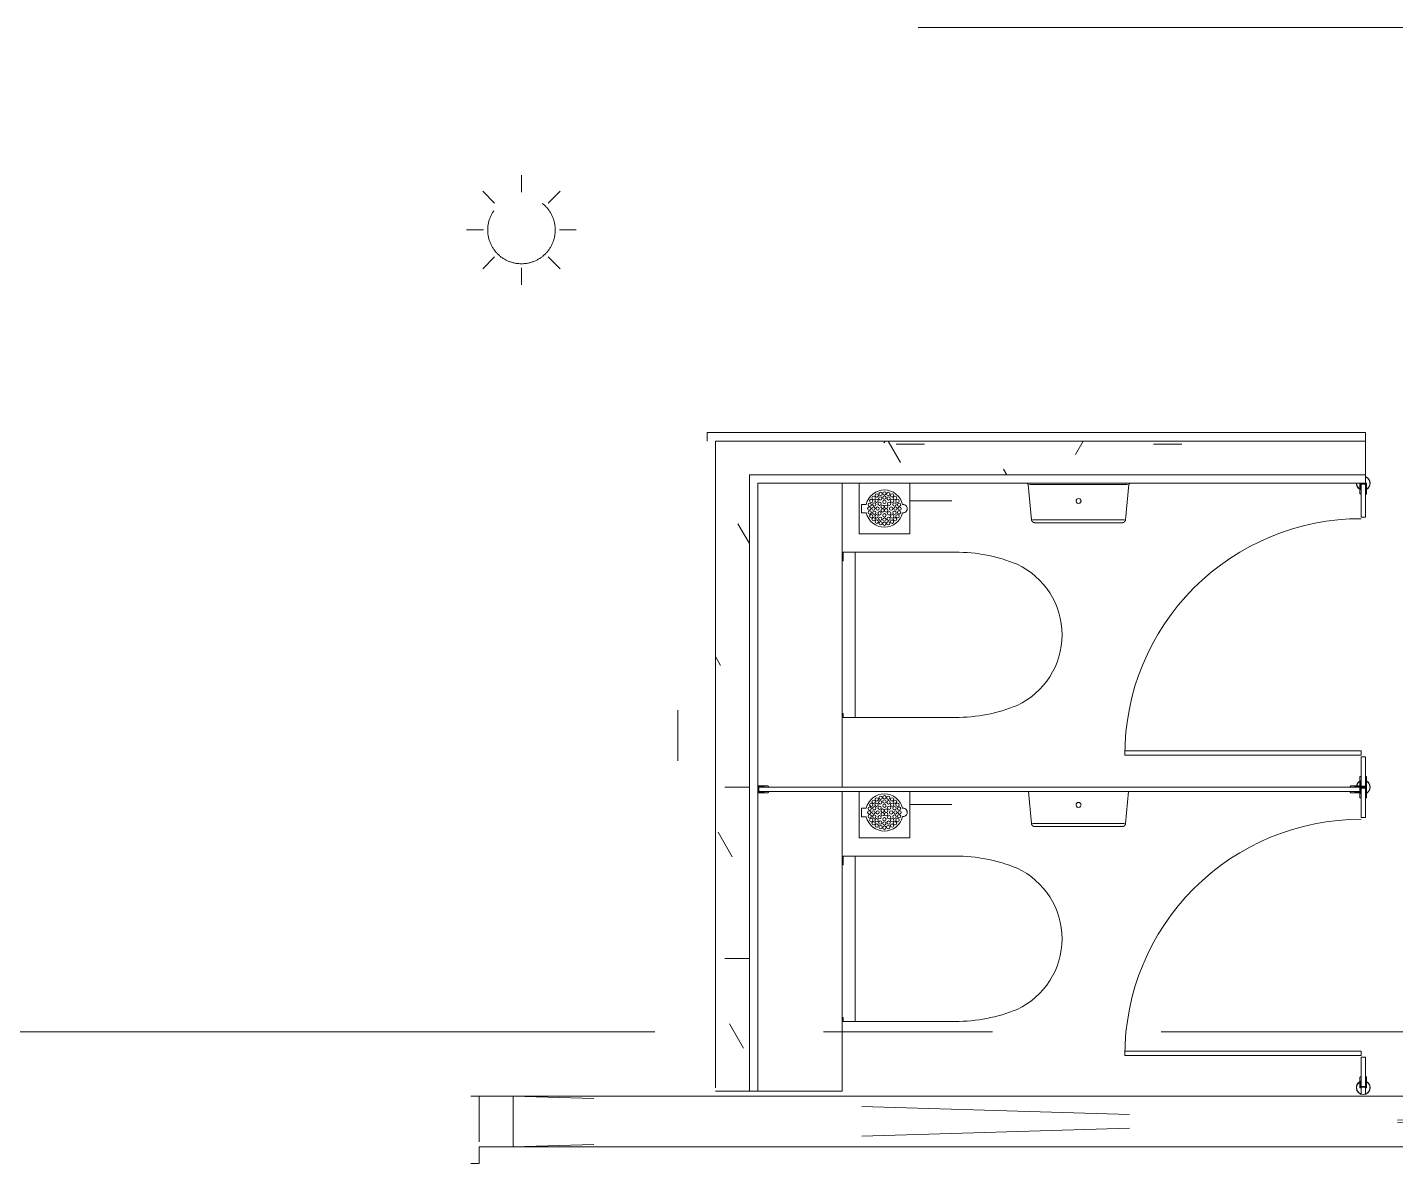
# Model space of a CAD drawing. Header units: millimetres. Extents: x 50620 to 404449, y -131543 to 97.
# Drawn here: x 320024 to 324077, y -119588 to -116223 of the extents above; entities that cross this region are included whole.
import ezdxf

# ---------------------------------------------------------------- set-up
doc = ezdxf.new("R2010")
doc.units = ezdxf.units.MM
for name, pattern in [('Dash', [1587.5, 793.75, -793.75]), ('IDA - Grid Line', [3500, 2000, -500, 500, -500]), ('IDA - Hidden 065', [537.5, 375, -162.5])]:
    doc.linetypes.add(name, pattern=pattern)
for name, color, linetype, lineweight in [('A-_DETA----_ED-2', 8, 'IDA - Hidden 065', 9), ('A-_FLOR----_E', 8, 'Continuous', 9), ('A-_FLORPATT_H-1', 8, 'Continuous', 9), ('A-_FURT----_E', 8, 'Continuous', 9), ('A-_GENM----_M', 8, 'Continuous', 9), ('A-_WALL----_E', 8, 'Continuous', 9), ('A-_WALL----_H-1', 8, 'Continuous', 9), ('A-_WALL----_H-2', 8, 'Continuous', 9), ('A-_WALLPRTN_E', 8, 'Continuous', 9), ('A-_WALLPRTN_E-1', 8, 'Continuous', 18), ('A-_WIND----_E', 8, 'Continuous', 9), ('A-_WIND----_H', 8, 'Dash', 9), ('M-_ARCHI', 8, 'Continuous', 5), ('M-_SANIFIXR_E', 8, 'Continuous', 9)]:
    doc.layers.add(name, color=color, linetype=linetype, lineweight=lineweight)
doc.layers.add('E-_FIREALAM_E', color=6, linetype='Continuous', lineweight=5, true_color=0xff00ff)
doc.layers.add('S-_ANOTGRID_E-1', color=9, linetype='IDA - Grid Line', lineweight=5, true_color=0x808080)
pattern_1 = [(6e-11, (102886.37, 38752.37), (1016, 254), [83.82, -678.18, 83.82, -678.18, -4064]), (6e-11, (102886.37, 38752.37), (1016, 254), [-1524, 83.82, -1440.18, 83.82, -678.18, -1778]), (6e-11, (102886.37, 38752.37), (1016, 254), [-3810, 83.82, -424.18, 83.82, -1186.18]), (120, (103267.37, 38879.37), (-727.97045, 752.8818), [83.82, -678.18, 83.82, -678.18, -4064]), (120, (103267.37, 38879.37), (-727.97045, 752.8818), [-1524, 83.82, -1440.18, 83.82, -678.18, -1778]), (120, (103267.37, 38879.37), (-727.97045, 752.8818), [-3810, 83.82, -424.18, 83.82, -1186.18]), (240, (103394.37, 39387.37), (-288.02955, -1006.8818), [83.82, -678.18, 83.82, -678.18, -4064]), (240, (103394.37, 39387.37), (-288.02955, -1006.8818), [-1524, 83.82, -1440.18, 83.82, -678.18, -1778]), (240, (103394.37, 39387.37), (-288.02955, -1006.8818), [-3810, 83.82, -424.18, 83.82, -1186.18])]
pattern_2 = [(270, (-240850, -254425), (300, 3e-10), []), (6e-11, (-240850, -254425), (-3e-10, 300), [])]

# ---------------------------------------------------------------- blocks, each defined once
blk = doc.blocks.new('IDA_SaniSystem_Top - 250D x 50THK_1200HT-6316382-BLK 2 2ND STOREY PLAN')
at = {"layer": 'A-_GENM----_M'}
for p, q in [((944.7, 250), (-855.3, 250)), ((-855.3, 250), (-855.3, 0)), ((944.7, 0), (944.7, 250)), ((-855.3, 0), (31.7, 0)), ((44.7, 0), (944.7, 0))]:
    blk.add_line(p, q, dxfattribs=at)
blk = doc.blocks.new('IDA - WC - Floor Mount wo Tank - MS980CMG-4429928-BLK 2 2ND STOREY PLAN')
at = {"layer": 'M-_SANIFIXR_E'}
for p, q in [((-245.6, -340.1), (-245.6, -8.1)), ((243.7, -8.1), (243.7, -340.1)), ((-244.4, -304.5), (-244.4, -305.3)), ((243.1, -304.5), (-244.4, -304.5)), ((-244.4, -305.3), (243.1, -305.3)), ((243.1, -305.3), (243.1, -304.5)), ((-220.3, -340.1), (-245.6, -340.1)), ((-220.3, -343.3), (-220.3, -340.1)), ((232.2, -340.1), (232.2, -343.3)), ((243.7, -340.1), (232.2, -340.1))]:
    blk.add_line(p, q, dxfattribs=at)
for centre, radius, start, end in [((-0.9, 77.1), 230.7, 24.9793, 155.0207), ((224.9, -4.8), 470.5, 157.5961, 180.3984), ((-226.8, -4.8), 470.5, 359.6016, 22.4039)]:
    blk.add_arc(centre, radius, start, end, dxfattribs=at)
blk = doc.blocks.new('IDA - Toilet Roll Holder - Jumbo - IDA - Toilet Roll Holder - Jumbo-V118-BLK 2 2ND STOREY PLAN')
at = {"layer": 'A-_FURT----_E'}
for p, q in [((-139.5, 107.9), (-147.8, 13)), ((0, 107.9), (-135.8, 107.9)), ((135.8, 107.9), (0, 107.9)), ((147.8, 13), (139.5, 107.9)), ((0, 0), (-150.7, 0)), ((-150.7, 0), (0, 0)), ((0, 0), (150.7, 0)), ((150.7, 0), (0, 0))]:
    blk.add_line(p, q, dxfattribs=at)
at = {"layer": 'A-_FURT----_E', "flags": 128}
for points in [[(-139.5, 107.9), (-139.5, 108.4), (-139.4, 108.8), (-139.2, 109.2), (-139.1, 109.6), (-138.9, 110.1), (-138.8, 110.5), (-138.6, 110.9), (-138.4, 111.2), (-138.2, 111.6), (-137.9, 112), (-137.7, 112.4), (-137.4, 112.7), (-137.2, 113.1), (-136.9, 113.4), (-136.6, 113.7), (-136.3, 114), (-135.9, 114.3), (-135.6, 114.6), (-135.3, 114.9), (-134.9, 115.1), (-134.5, 115.3), (-134.2, 115.6), (-133.8, 115.8), (-133.4, 116), (-133, 116.2), (-132.6, 116.3), (-132.2, 116.5), (-131.7, 116.6), (-131.3, 116.7), (-130.9, 116.8), (-130.5, 116.9), (-130, 116.9), (-129.6, 117), (-129.1, 117), (-128.8, 117)], [(0, 117), (-5.1, 117), (-10.3, 117), (-15.4, 117), (-20.5, 117), (-25.6, 117), (-30.6, 117), (-35.6, 117), (-40.5, 117), (-45.4, 117), (-50.1, 117), (-54.8, 117), (-59.5, 117), (-64, 117), (-68.4, 117), (-72.7, 117), (-76.9, 117), (-81, 117), (-84.9, 117), (-88.7, 117), (-92.4, 117), (-95.9, 117), (-99.2, 117), (-102.4, 117), (-105.5, 117), (-108.3, 117), (-111, 117), (-113.6, 117), (-115.9, 117), (-118, 117), (-120, 117), (-121.8, 117), (-123.3, 117), (-124.7, 117), (-125.9, 117), (-126.9, 117), (-127.7, 117), (-128.2, 117), (-128.6, 117), (-128.7, 117), (-128.8, 117)], [(-128.8, 117), (-128.6, 117), (-128.3, 117), (-127.8, 117), (-127.1, 117), (-126.2, 117), (-125.1, 117), (-123.7, 117), (-122.2, 117), (-120.5, 117), (-118.6, 117), (-116.5, 117), (-114.2, 117), (-111.7, 117), (-109.1, 117), (-106.3, 117), (-103.3, 117), (-100.1, 117), (-96.8, 117), (-93.3, 117), (-89.7, 117), (-85.9, 117), (-82, 117), (-78, 117), (-73.8, 117), (-69.6, 117), (-65.2, 117), (-60.7, 117), (-56.1, 117), (-51.4, 117), (-46.7, 117), (-41.8, 117), (-36.9, 117), (-32, 117), (-26.9, 117), (-21.9, 117), (-16.8, 117), (-11.7, 117), (-6.5, 117), (-1.4, 117), (0, 117)], [(0, 117), (5.1, 117), (10.3, 117), (15.4, 117), (20.5, 117), (25.6, 117), (30.6, 117), (35.6, 117), (40.5, 117), (45.4, 117), (50.1, 117), (54.8, 117), (59.5, 117), (64, 117), (68.4, 117), (72.7, 117), (76.9, 117), (81, 117), (84.9, 117), (88.7, 117), (92.4, 117), (95.9, 117), (99.2, 117), (102.4, 117), (105.5, 117), (108.3, 117), (111, 117), (113.6, 117), (115.9, 117), (118, 117), (120, 117), (121.8, 117), (123.3, 117), (124.7, 117), (125.9, 117), (126.9, 117), (127.7, 117), (128.2, 117), (128.6, 117), (128.7, 117), (128.8, 117)], [(128.8, 117), (128.6, 117), (128.3, 117), (127.8, 117), (127.1, 117), (126.2, 117), (125.1, 117), (123.7, 117), (122.2, 117), (120.5, 117), (118.6, 117), (116.5, 117), (114.2, 117), (111.7, 117), (109.1, 117), (106.3, 117), (103.3, 117), (100.1, 117), (96.8, 117), (93.3, 117), (89.7, 117), (85.9, 117), (82, 117), (78, 117), (73.8, 117), (69.6, 117), (65.2, 117), (60.7, 117), (56.1, 117), (51.4, 117), (46.7, 117), (41.8, 117), (36.9, 117), (32, 117), (26.9, 117), (21.9, 117), (16.8, 117), (11.7, 117), (6.5, 117), (1.4, 117), (0, 117)], [(128.8, 117), (129.2, 117), (129.6, 117), (130.1, 116.9), (130.5, 116.9), (130.9, 116.8), (131.4, 116.7), (131.8, 116.6), (132.2, 116.4), (132.6, 116.3), (133, 116.1), (133.4, 116), (133.8, 115.8), (134.2, 115.6), (134.6, 115.3), (134.9, 115.1), (135.3, 114.8), (135.6, 114.6), (136, 114.3), (136.3, 114), (136.6, 113.7), (136.9, 113.4), (137.2, 113), (137.5, 112.7), (137.7, 112.3), (138, 112), (138.2, 111.6), (138.4, 111.2), (138.6, 110.8), (138.8, 110.4), (139, 110), (139.1, 109.6), (139.2, 109.2), (139.4, 108.8), (139.5, 108.3), (139.5, 107.9)]]:
    blk.add_lwpolyline(points, dxfattribs=at)
at = {"layer": 'A-_FURT----_E'}
for start, end in [(360, 180), (180, 360)]:
    blk.add_arc((0, 52.6), 7.38, start, end, dxfattribs=at)
blk = doc.blocks.new('IDA - Toilet Roll Holder - Jumbo - IDA - Toilet Roll Holder - Jumbo-4429930-BLK 2 2ND STOREY PLAN')
at = {"layer": 'A-_FURT----_E'}
for p, q in [((-139.5, 107.9), (-148.7, 3.5)), ((0, 107.9), (-135.8, 107.9)), ((135.8, 107.9), (0, 107.9)), ((148.7, 3.5), (139.5, 107.9)), ((-148.7, 3.5), (-152.2, 0)), ((-145.3, 3.5), (0, 3.5)), ((-136.8, 3), (-136.8, 3)), ((0, 3.5), (-60.5, 3.5)), ((0, 3.5), (145.2, 3.5)), ((60.5, 3.5), (0, 3.5)), ((136.8, 3), (136.8, 3)), ((152.2, 0), (148.7, 3.5)), ((0, 0), (-150.7, 0)), ((-150.7, 0), (0, 0)), ((0, 0), (150.7, 0)), ((150.7, 0), (0, 0))]:
    blk.add_line(p, q, dxfattribs=at)
at = {"layer": 'A-_FURT----_E', "flags": 128}
for points in [[(-139.5, 107.9), (-139.5, 108.4), (-139.4, 108.8), (-139.2, 109.2), (-139.1, 109.6), (-138.9, 110.1), (-138.8, 110.5), (-138.6, 110.9), (-138.4, 111.2), (-138.2, 111.6), (-137.9, 112), (-137.7, 112.4), (-137.4, 112.7), (-137.2, 113.1), (-136.9, 113.4), (-136.6, 113.7), (-136.3, 114), (-135.9, 114.3), (-135.6, 114.6), (-135.3, 114.9), (-134.9, 115.1), (-134.5, 115.3), (-134.2, 115.6), (-133.8, 115.8), (-133.4, 116), (-133, 116.2), (-132.6, 116.3), (-132.2, 116.5), (-131.7, 116.6), (-131.3, 116.7), (-130.9, 116.8), (-130.5, 116.9), (-130, 116.9), (-129.6, 117), (-129.1, 117), (-128.8, 117)], [(0, 117), (-5.1, 117), (-10.3, 117), (-15.4, 117), (-20.5, 117), (-25.6, 117), (-30.6, 117), (-35.6, 117), (-40.5, 117), (-45.4, 117), (-50.1, 117), (-54.8, 117), (-59.5, 117), (-64, 117), (-68.4, 117), (-72.7, 117), (-76.9, 117), (-81, 117), (-84.9, 117), (-88.7, 117), (-92.4, 117), (-95.9, 117), (-99.2, 117), (-102.4, 117), (-105.5, 117), (-108.3, 117), (-111, 117), (-113.6, 117), (-115.9, 117), (-118, 117), (-120, 117), (-121.8, 117), (-123.3, 117), (-124.7, 117), (-125.9, 117), (-126.9, 117), (-127.7, 117), (-128.2, 117), (-128.6, 117), (-128.7, 117), (-128.8, 117)], [(-128.8, 117), (-128.6, 117), (-128.3, 117), (-127.8, 117), (-127.1, 117), (-126.2, 117), (-125.1, 117), (-123.7, 117), (-122.2, 117), (-120.5, 117), (-118.6, 117), (-116.5, 117), (-114.2, 117), (-111.7, 117), (-109.1, 117), (-106.3, 117), (-103.3, 117), (-100.1, 117), (-96.8, 117), (-93.3, 117), (-89.7, 117), (-85.9, 117), (-82, 117), (-78, 117), (-73.8, 117), (-69.6, 117), (-65.2, 117), (-60.7, 117), (-56.1, 117), (-51.4, 117), (-46.7, 117), (-41.8, 117), (-36.9, 117), (-32, 117), (-26.9, 117), (-21.9, 117), (-16.8, 117), (-11.7, 117), (-6.5, 117), (-1.4, 117), (0, 117)], [(0, 117), (5.1, 117), (10.3, 117), (15.4, 117), (20.5, 117), (25.6, 117), (30.6, 117), (35.6, 117), (40.5, 117), (45.4, 117), (50.1, 117), (54.8, 117), (59.5, 117), (64, 117), (68.4, 117), (72.7, 117), (76.9, 117), (81, 117), (84.9, 117), (88.7, 117), (92.4, 117), (95.9, 117), (99.2, 117), (102.4, 117), (105.5, 117), (108.3, 117), (111, 117), (113.6, 117), (115.9, 117), (118, 117), (120, 117), (121.8, 117), (123.3, 117), (124.7, 117), (125.9, 117), (126.9, 117), (127.7, 117), (128.2, 117), (128.6, 117), (128.7, 117), (128.8, 117)], [(128.8, 117), (128.6, 117), (128.3, 117), (127.8, 117), (127.1, 117), (126.2, 117), (125.1, 117), (123.7, 117), (122.2, 117), (120.5, 117), (118.6, 117), (116.5, 117), (114.2, 117), (111.7, 117), (109.1, 117), (106.3, 117), (103.3, 117), (100.1, 117), (96.8, 117), (93.3, 117), (89.7, 117), (85.9, 117), (82, 117), (78, 117), (73.8, 117), (69.6, 117), (65.2, 117), (60.7, 117), (56.1, 117), (51.4, 117), (46.7, 117), (41.8, 117), (36.9, 117), (32, 117), (26.9, 117), (21.9, 117), (16.8, 117), (11.7, 117), (6.5, 117), (1.4, 117), (0, 117)], [(128.8, 117), (129.2, 117), (129.6, 117), (130.1, 116.9), (130.5, 116.9), (130.9, 116.8), (131.4, 116.7), (131.8, 116.6), (132.2, 116.4), (132.6, 116.3), (133, 116.1), (133.4, 116), (133.8, 115.8), (134.2, 115.6), (134.6, 115.3), (134.9, 115.1), (135.3, 114.8), (135.6, 114.6), (136, 114.3), (136.3, 114), (136.6, 113.7), (136.9, 113.4), (137.2, 113), (137.5, 112.7), (137.7, 112.3), (138, 112), (138.2, 111.6), (138.4, 111.2), (138.6, 110.8), (138.8, 110.4), (139, 110), (139.1, 109.6), (139.2, 109.2), (139.4, 108.8), (139.5, 108.3), (139.5, 107.9)]]:
    blk.add_lwpolyline(points, dxfattribs=at)
at = {"layer": 'A-_FURT----_E'}
for start, end in [(360, 180), (180, 360)]:
    blk.add_arc((0, 52.6), 7.38, start, end, dxfattribs=at)
blk = doc.blocks.new('IDA - Toilet Partition - Corner - 950Lx700Width-V123-BLK 2 2ND STOREY PLAN')
at = {"layer": 'A-_GENM----_M'}
for p, q in [((30.2, 1803.5), (0, 1803.5)), ((0, 1803.5), (0, 1802)), ((0, 1802), (1.5, 1800)), ((1.5, 1787), (0, 1785)), ((0, 1785), (0, 1783.5)), ((0, 1783.5), (30.2, 1783.5)), ((1.5, 1800), (1.5, 1787)), ((3, 1785), (3, 1802)), ((3, 1802), (18, 1802)), ((100, 1800), (3, 1800)), ((3, 1800), (3, 1787)), ((3, 1787), (100, 1787)), ((18, 1785), (3, 1785)), ((18, 1802), (20, 1800)), ((20, 1787), (18, 1785)), ((20, 1800), (30.2, 1800)), ((30.2, 1787), (20, 1787)), ((100, 1787), (100, 1800)), ((792, 1787), (805, 1787)), ((792, 1087), (792, 1787)), ((805, 1787), (805, 1087)), ((810, 1800), (810, 1787)), ((897, 1800), (810, 1800)), ((810, 1787), (897, 1787)), ((900, 1803.5), (869.8, 1803.5)), ((869.8, 1800), (880, 1800)), ((880, 1787), (869.8, 1787)), ((869.8, 1783.5), (900, 1783.5)), ((880, 1800), (882, 1802)), ((882, 1785), (880, 1787)), ((882, 1802), (897, 1802)), ((897, 1785), (882, 1785)), ((898, 1787), (896.5, 1787)), ((896.5, 1787), (896.5, 1756.7)), ((897, 1802), (897, 1785)), ((897, 1787), (897, 1800)), ((900, 1785.5), (898, 1787)), ((898, 1769), (898, 1784)), ((898, 1784), (915, 1784)), ((898.5, 1800), (900, 1802)), ((898.5, 1787), (898.5, 1800)), ((900, 1785), (898.5, 1787)), ((900, 1802), (900, 1803.5)), ((913, 1785.5), (900, 1785.5)), ((900, 1783.5), (900, 1785)), ((913, 1784), (900, 1784)), ((900, 1784), (900, 3)), ((915, 1787), (913, 1785.5)), ((913, 3), (913, 1784)), ((916.5, 1787), (915, 1787)), ((915, 1784), (915, 1769)), ((916.5, 1756.7), (916.5, 1787)), ((900, 1767), (898, 1769)), ((900, 1756.7), (900, 1767)), ((915, 1769), (913, 1767)), ((913, 1767), (913, 1756.7)), ((805, 1087), (792, 1087)), ((896.5, 30.2), (896.5, 0)), ((896.5, 0), (898, 0)), ((898, 18), (900, 20)), ((898, 3), (898, 18)), ((915, 3), (898, 3)), ((898, 0), (900, 1.5)), ((900, 20), (900, 30.2)), ((900, 3), (913, 3)), ((900, 1.5), (913, 1.5)), ((913, 30.2), (913, 20)), ((913, 20), (915, 18)), ((913, 1.5), (915, 0)), ((915, 18), (915, 3)), ((915, 0), (916.5, 0)), ((916.5, 0), (916.5, 30.2))]:
    blk.add_line(p, q, dxfattribs=at)
at = {"layer": 'A-_GENM----_M', "flags": 128}
for points in [[(0, 1813.5), (-0.8, 1813.5), (-1.6, 1813.4), (-2.4, 1813.4), (-3.2, 1813.2), (-4, 1813.1), (-4.8, 1812.9), (-5.5, 1812.7), (-6.3, 1812.5), (-7, 1812.2), (-7.8, 1811.9), (-8.5, 1811.6), (-9.2, 1811.2), (-9.9, 1810.9), (-10.6, 1810.4), (-11.3, 1810), (-11.9, 1809.5), (-12.6, 1809.1), (-13.2, 1808.5), (-13.8, 1808), (-14.3, 1807.4), (-14.9, 1806.8), (-15.4, 1806.2), (-15.9, 1805.6), (-16.4, 1805), (-16.8, 1804.3), (-17.2, 1803.6), (-17.6, 1802.9), (-18, 1802.2), (-18.3, 1801.5), (-18.6, 1800.7), (-18.9, 1800)], [(17.2, 1803.6), (16.8, 1804.3), (16.4, 1805), (15.9, 1805.6), (15.4, 1806.2), (14.9, 1806.9), (14.3, 1807.4), (13.8, 1808), (13.2, 1808.5), (12.6, 1809.1), (11.9, 1809.5), (11.3, 1810), (10.6, 1810.4), (9.9, 1810.9), (9.2, 1811.2), (8.5, 1811.6), (7.8, 1811.9), (7, 1812.2), (6.3, 1812.5), (5.5, 1812.7), (4.7, 1812.9), (4, 1813.1), (3.2, 1813.2), (2.4, 1813.4), (1.6, 1813.4), (0.8, 1813.5), (0, 1813.5)], [(0, 1773.5), (0.8, 1773.5), (1.6, 1773.6), (2.4, 1773.6), (3.2, 1773.8), (4, 1773.9), (4.8, 1774.1), (5.5, 1774.3), (6.3, 1774.5), (7, 1774.8), (7.8, 1775.1), (8.5, 1775.4), (9.2, 1775.8), (9.9, 1776.1), (10.6, 1776.6), (11.3, 1777), (11.9, 1777.5), (12.6, 1777.9), (13.2, 1778.5), (13.8, 1779), (14.3, 1779.6), (14.9, 1780.2), (15.4, 1780.8), (15.9, 1781.4), (16.4, 1782), (16.8, 1782.7), (17.2, 1783.4)], [(18.9, 1800), (18.6, 1800.8), (18.3, 1801.5), (18, 1802.2)], [(18, 1784.8), (18.3, 1785.5), (18.6, 1786.3), (18.9, 1787)], [(882, 1802.2), (881.7, 1801.5), (881.4, 1800.7), (881.1, 1800)], [(881.1, 1787), (881.4, 1786.2), (881.7, 1785.5), (882, 1784.8)], [(900, 1813.5), (899.2, 1813.5), (898.4, 1813.4), (897.6, 1813.4), (896.8, 1813.2), (896, 1813.1), (895.2, 1812.9), (894.5, 1812.7), (893.7, 1812.5), (893, 1812.2), (892.2, 1811.9), (891.5, 1811.6), (890.8, 1811.2), (890.1, 1810.9), (889.4, 1810.4), (888.7, 1810), (888.1, 1809.5), (887.4, 1809.1), (886.8, 1808.5), (886.2, 1808), (885.7, 1807.4), (885.1, 1806.8), (884.6, 1806.2), (884.1, 1805.6), (883.6, 1805), (883.2, 1804.3), (882.8, 1803.6)], [(882.8, 1783.4), (883.2, 1782.7), (883.6, 1782), (884.1, 1781.4), (884.6, 1780.8), (885.1, 1780.1), (885.7, 1779.6), (886.2, 1779), (886.8, 1778.5), (887.4, 1777.9), (888.1, 1777.5), (888.7, 1777), (889.4, 1776.6), (890.1, 1776.1), (890.8, 1775.8), (891.5, 1775.4), (892.2, 1775.1), (893, 1774.8), (893.7, 1774.5), (894.5, 1774.3), (895.3, 1774.1), (896, 1773.9), (896.8, 1773.8)], [(917.2, 1803.6), (916.8, 1804.3), (916.4, 1805), (915.9, 1805.6), (915.4, 1806.2), (914.9, 1806.9), (914.3, 1807.4), (913.8, 1808), (913.2, 1808.5), (912.6, 1809.1), (911.9, 1809.5), (911.3, 1810), (910.6, 1810.4), (909.9, 1810.9), (909.2, 1811.2), (908.5, 1811.6), (907.8, 1811.9), (907, 1812.2), (906.3, 1812.5), (905.5, 1812.7), (904.7, 1812.9), (904, 1813.1), (903.2, 1813.2), (902.4, 1813.4), (901.6, 1813.4), (900.8, 1813.5), (900, 1813.5)], [(916.4, 1782), (916.8, 1782.7), (917.2, 1783.4)], [(918.9, 1800), (918.6, 1800.8), (918.3, 1801.5), (918, 1802.2)], [(918, 1784.8), (918.3, 1785.5), (918.6, 1786.3), (918.9, 1787)], [(898.4, 1773.6), (899.2, 1773.5), (900, 1773.5)], [(913.2, 1778.5), (913.8, 1779), (914.3, 1779.6), (914.9, 1780.2), (915.4, 1780.8)]]:
    blk.add_lwpolyline(points, dxfattribs=at)
at = {"layer": 'A-_GENM----_M'}
for centre, radius, start, end in [((0, 1793.5), 20.5, 90, 159.8216), ((0, 1793.5), 20, 90, 161.0344), ((0, 1793.5), 20, 90, 159.3171), ((0, 1793.5), 20.5, 31.0437, 90), ((0, 1793.5), 20, 31.7857, 90), ((0, 1793.5), 20, 31.8198, 90), ((30.2, 1801.8), 1.75, 360, 90), ((30.2, 1801.8), 1.75, 270, 360), ((30.2, 1785.2), 1.75, 360, 90), ((30.2, 1785.2), 1.75, 270, 360), ((805, 1787), 700, 180, 270), ((869.8, 1801.8), 1.75, 90, 180), ((869.8, 1801.8), 1.75, 180, 270), ((869.8, 1785.2), 1.75, 90, 180), ((869.8, 1785.2), 1.75, 180, 270), ((900, 1793.5), 20.5, 90, 148.9563), ((900, 1793.5), 20, 90, 149.2167), ((900, 1793.5), 20, 90, 148.1802), ((900, 1793.5), 20.5, 31.0437, 90), ((900, 1793.5), 20, 31.7857, 90), ((900, 1793.5), 20, 31.8198, 90), ((0, 1793.5), 20, 270, 329.2167), ((0, 1793.5), 20, 270, 328.1802), ((0, 1793.5), 20.5, 270, 328.9563), ((900, 1793.5), 20.5, 211.0437, 259.1347), ((900, 1793.5), 20, 211.7857, 259.4055), ((900, 1793.5), 20, 211.8198, 258.8631), ((898.3, 1756.7), 1.75, 180, 270), ((898.3, 1756.7), 1.75, 270, 0), ((914.8, 1756.7), 1.75, 180, 270), ((900, 1793.5), 20, 315, 328.1802), ((900, 1793.5), 20.5, 315, 327.5534), ((914.8, 1756.7), 1.75, 270, 0), ((898.3, 30.2), 1.75, 90, 180), ((898.3, 30.2), 1.75, 0, 90), ((914.8, 30.2), 1.75, 90, 180), ((914.8, 30.2), 1.75, 0, 90)]:
    blk.add_arc(centre, radius, start, end, dxfattribs=at)
for points in [[(-16.4, 1800), (-15.6, 1800), (-13.5, 1800), (-9.6, 1800), (-4.9, 1800), (-1.7, 1800), (0, 1800)], [(0, 1800), (1.7, 1800), (4.9, 1800), (9.6, 1800), (13.5, 1800), (15.6, 1800), (16.4, 1800)], [(16.4, 1787), (15.6, 1787), (13.5, 1787), (9.6, 1787), (4.9, 1787), (1.7, 1787), (0, 1787)], [(883.6, 1800), (884.4, 1800), (886.5, 1800), (890.4, 1800), (895.1, 1800), (898.3, 1800), (900, 1800)], [(900, 1787), (898.3, 1787), (895.1, 1787), (890.4, 1787), (886.5, 1787), (884.4, 1787), (883.6, 1787)], [(900, 1800), (901.7, 1800), (904.9, 1800), (909.6, 1800), (913.5, 1800), (915.6, 1800), (916.4, 1800)], [(916.4, 1787), (915.6, 1787), (913.5, 1787), (909.6, 1787), (904.9, 1787), (901.7, 1787), (900, 1787)]]:
    blk.add_open_spline(points, degree=3, dxfattribs=at)
blk = doc.blocks.new('IDA - Floor Trap Cover - Floor Trap Cover-4918522-BLK 2 2ND STOREY PLAN')
at = {"layer": 'M-_SANIFIXR_E'}
for p, q in [((75, 75), (-75, 75)), ((-75, 75), (-75, -75)), ((75, -75), (75, 75)), ((-75, -75), (75, -75)), ((-12.5, -53.6), (-12.5, -67.5)), ((-12.5, -67.5), (12.5, -67.5)), ((12.5, -67.5), (12.5, -53.6))]:
    blk.add_line(p, q, dxfattribs=at)
for centre in [(-22.8, 38.8), (-11.4, 43.5), (0, 45), (11.3, 43.5), (22.7, 38.8), (-45, 0), (-43.5, 11.3), (-38.8, 22.7), (-32.5, 0), (-31.8, 31.8), (-30, 12.4), (-23, 23), (-20, 0), (-14.1, 14.1), (-12.4, 30), (-5.3, 5.3), (0, 32.5), (0, 20), (5.3, 5.3), (12.4, 30), (14.1, 14.1), (20, 0), (23, 23), (30, 12.4), (31.8, 31.8), (32.5, 0), (38.8, 22.8), (43.5, 11.4), (45, 0), (-43.5, -11.4), (-38.8, -22.8), (-31.8, -31.8), (-30, -12.4), (-23, -23), (-22.7, -38.8), (-14.1, -14.1), (-12.4, -30), (-11.3, -43.5), (-5.3, -5.3), (0, -20), (0, -32.5), (0, -45), (5.3, -5.3), (11.4, -43.5), (12.4, -30), (14.1, -14.1), (22.8, -38.8), (23, -23), (30, -12.4), (31.8, -31.8), (38.8, -22.7), (43.5, -11.3)]:
    blk.add_circle(centre, 5, dxfattribs=at)
for centre, radius, start, end in [((0, 0), 55, 103.05, 256.8634), ((0, 55), 12.5, 353.475, 186.525), ((0, 0), 55, 283.1366, 76.95)]:
    blk.add_arc(centre, radius, start, end, dxfattribs=at)
blk = doc.blocks.new('IDA - Floor Trap Cover - Floor Trap Cover-V125-BLK 2 2ND STOREY PLAN')
at = {"layer": 'M-_SANIFIXR_E'}
for p, q in [((-75, 75), (-75, -75)), ((75, 75), (-62, 75)), ((75, -75), (75, 75)), ((-62, -75), (75, -75)), ((-12.5, -53.6), (-12.5, -67.5)), ((-12.5, -67.5), (12.5, -67.5)), ((12.5, -67.5), (12.5, -53.6))]:
    blk.add_line(p, q, dxfattribs=at)
for centre in [(-22.8, 38.8), (-11.4, 43.5), (0, 45), (11.3, 43.5), (22.7, 38.8), (-45, 0), (-43.5, 11.3), (-38.8, 22.7), (-32.5, 0), (-31.8, 31.8), (-30, 12.4), (-23, 23), (-20, 0), (-14.1, 14.1), (-12.4, 30), (-5.3, 5.3), (0, 32.5), (0, 20), (5.3, 5.3), (12.4, 30), (14.1, 14.1), (20, 0), (23, 23), (30, 12.4), (31.8, 31.8), (32.5, 0), (38.8, 22.8), (43.5, 11.4), (45, 0), (-43.5, -11.4), (-38.8, -22.8), (-31.8, -31.8), (-30, -12.4), (-23, -23), (-22.7, -38.8), (-14.1, -14.1), (-12.4, -30), (-11.3, -43.5), (-5.3, -5.3), (0, -20), (0, -32.5), (0, -45), (5.3, -5.3), (11.4, -43.5), (12.4, -30), (14.1, -14.1), (22.8, -38.8), (23, -23), (30, -12.4), (31.8, -31.8), (38.8, -22.7), (43.5, -11.3)]:
    blk.add_circle(centre, 5, dxfattribs=at)
for centre, radius, start, end in [((0, 0), 55, 103.05, 256.8634), ((0, 55), 12.5, 353.475, 186.525), ((0, 0), 55, 283.1366, 76.95)]:
    blk.add_arc(centre, radius, start, end, dxfattribs=at)
blk = doc.blocks.new('IDA - Strobe Light - IDA - Strobe Light-5604545-BLK 2 2ND STOREY PLAN')
at = {"layer": 'A-_DETA----_ED-2'}
for p, q in [((0, -87.5), (0, -37.5)), ((-79.5, -120.5), (-114.9, -85.1)), ((79.5, -120.5), (114.9, -85.1)), ((-112.5, -200), (-162.5, -200)), ((112.5, -200), (162.5, -200)), ((-79.5, -279.5), (-114.9, -314.9)), ((79.5, -279.5), (114.9, -314.9)), ((0, -312.5), (0, -362.5))]:
    blk.add_line(p, q, dxfattribs=at)
blk.add_circle((0, -200), 100, dxfattribs=at)
blk = doc.blocks.new('WallOpening - WallOpening - 1300-6932090-BLK 2 2ND STOREY PLAN')
at = {"layer": 'A-_WIND----_E'}
for p, q in [((2500, 75), (-2500, 75)), ((-2500, 75), (-2500, -75)), ((-2500, 75), (-2500, -75)), ((2500, -75), (2500, 75)), ((2500, 75), (2500, -75)), ((-2500, -75), (2500, -75))]:
    blk.add_line(p, q, dxfattribs=at)
at = {"layer": 'A-_WIND----_H'}
for p, q in [((-2500, -75), (2500, 75)), ((-2500, 75), (2500, -75))]:
    blk.add_line(p, q, dxfattribs=at)
blk = doc.blocks.new('IDA - Toilet Partition - Corner - 950Lx700Width-V130-BLK 2 2ND STOREY PLAN')
at = {"layer": 'A-_GENM----_M'}
for p, q in [((30.2, 1803.5), (0, 1803.5)), ((0, 1803.5), (0, 1802)), ((0, 1802), (1.5, 1800)), ((1.5, 1787), (0, 1785)), ((0, 1785), (0, 1783.5)), ((0, 1783.5), (30.2, 1783.5)), ((1.5, 1800), (1.5, 1787)), ((3, 1785), (3, 1802)), ((3, 1802), (18, 1802)), ((90, 1800), (3, 1800)), ((3, 1800), (3, 1787)), ((3, 1787), (90, 1787)), ((18, 1785), (3, 1785)), ((18, 1802), (20, 1800)), ((20, 1787), (18, 1785)), ((20, 1800), (30.2, 1800)), ((30.2, 1787), (20, 1787)), ((90, 1787), (90, 1800)), ((782, 1787), (795, 1787)), ((782, 1087), (782, 1787)), ((795, 1787), (795, 1087)), ((800, 1800), (800, 1787)), ((887, 1800), (800, 1800)), ((800, 1787), (887, 1787)), ((890, 1803.5), (859.7, 1803.5)), ((859.7, 1800), (870, 1800)), ((870, 1787), (859.7, 1787)), ((859.7, 1783.5), (890, 1783.5)), ((870, 1800), (872, 1802)), ((872, 1785), (870, 1787)), ((872, 1802), (887, 1802)), ((887, 1785), (872, 1785)), ((887, 1802), (887, 1785)), ((887, 1787), (887, 1800)), ((888.5, 1800), (890, 1802)), ((888.5, 1787), (888.5, 1800)), ((890, 1785), (888.5, 1787)), ((890, 1802), (890, 1803.5)), ((890, 1783.5), (890, 1785)), ((795, 1087), (782, 1087))]:
    blk.add_line(p, q, dxfattribs=at)
at = {"layer": 'A-_GENM----_M', "flags": 128}
for points in [[(-18, 1802.2), (-18.3, 1801.5), (-18.6, 1800.7), (-18.9, 1800)], [(-18.9, 1787), (-18.6, 1786.2), (-18.3, 1785.5), (-18, 1784.8)], [(0, 1813.5), (-0.8, 1813.5), (-1.6, 1813.4), (-2.4, 1813.4), (-3.2, 1813.2), (-4, 1813.1), (-4.8, 1812.9), (-5.5, 1812.7), (-6.3, 1812.5), (-7, 1812.2), (-7.8, 1811.9), (-8.5, 1811.6), (-9.2, 1811.2), (-9.9, 1810.9), (-10.6, 1810.4), (-11.3, 1810), (-11.9, 1809.5), (-12.6, 1809.1), (-13.2, 1808.5), (-13.8, 1808), (-14.3, 1807.4), (-14.9, 1806.8), (-15.4, 1806.2), (-15.9, 1805.6), (-16.4, 1805), (-16.8, 1804.3), (-17.2, 1803.6)], [(-17.2, 1783.4), (-16.8, 1782.7), (-16.4, 1782), (-15.9, 1781.4), (-15.4, 1780.8), (-14.9, 1780.1), (-14.3, 1779.6), (-13.8, 1779), (-13.2, 1778.5), (-12.6, 1777.9), (-11.9, 1777.5), (-11.3, 1777), (-10.6, 1776.6), (-9.9, 1776.1), (-9.2, 1775.8), (-8.5, 1775.4), (-7.8, 1775.1), (-7, 1774.8), (-6.3, 1774.5), (-5.5, 1774.3), (-4.7, 1774.1), (-4, 1773.9), (-3.2, 1773.8)], [(17.2, 1803.6), (16.8, 1804.3), (16.4, 1805), (15.9, 1805.6), (15.4, 1806.2), (14.9, 1806.9), (14.3, 1807.4), (13.8, 1808), (13.2, 1808.5), (12.6, 1809.1), (11.9, 1809.5), (11.3, 1810), (10.6, 1810.4), (9.9, 1810.9), (9.2, 1811.2), (8.5, 1811.6), (7.8, 1811.9), (7, 1812.2), (6.3, 1812.5), (5.5, 1812.7), (4.7, 1812.9), (4, 1813.1), (3.2, 1813.2), (2.4, 1813.4), (1.6, 1813.4), (0.8, 1813.5), (0, 1813.5)], [(16.4, 1782), (16.8, 1782.7), (17.2, 1783.4)], [(18.9, 1800), (18.6, 1800.8), (18.3, 1801.5), (18, 1802.2)], [(18, 1784.8), (18.3, 1785.5), (18.6, 1786.3), (18.9, 1787)], [(872, 1802.2), (871.7, 1801.5), (871.4, 1800.7), (871.1, 1800)], [(871.1, 1787), (871.4, 1786.2), (871.7, 1785.5), (872, 1784.8)], [(890, 1813.5), (889.2, 1813.5), (888.4, 1813.4), (887.6, 1813.4), (886.8, 1813.2), (886, 1813.1), (885.2, 1812.9), (884.5, 1812.7), (883.7, 1812.5), (883, 1812.2), (882.2, 1811.9), (881.5, 1811.6), (880.8, 1811.2), (880.1, 1810.9), (879.4, 1810.4), (878.7, 1810), (878.1, 1809.5), (877.4, 1809.1), (876.8, 1808.5), (876.2, 1808), (875.7, 1807.4), (875.1, 1806.8), (874.6, 1806.2), (874.1, 1805.6), (873.6, 1805), (873.2, 1804.3), (872.8, 1803.6)], [(872.8, 1783.4), (873.2, 1782.7), (873.6, 1782), (874.1, 1781.4), (874.6, 1780.8), (875.1, 1780.1), (875.7, 1779.6), (876.2, 1779), (876.8, 1778.5), (877.4, 1777.9), (878.1, 1777.5), (878.7, 1777), (879.4, 1776.6), (880.1, 1776.1), (880.8, 1775.8), (881.5, 1775.4), (882.2, 1775.1), (883, 1774.8), (883.7, 1774.5), (884.5, 1774.3), (885.3, 1774.1), (886, 1773.9), (886.8, 1773.8), (887.6, 1773.6), (888.4, 1773.6), (889.2, 1773.5), (890, 1773.5)], [(908.9, 1800), (908.6, 1800.8), (908.3, 1801.5), (908, 1802.2), (907.6, 1802.9), (907.2, 1803.6), (906.8, 1804.3), (906.4, 1805), (905.9, 1805.6), (905.4, 1806.2), (904.9, 1806.9), (904.3, 1807.4), (903.8, 1808), (903.2, 1808.5), (902.6, 1809.1), (901.9, 1809.5), (901.3, 1810), (900.6, 1810.4), (899.9, 1810.9), (899.2, 1811.2), (898.5, 1811.6), (897.8, 1811.9), (897, 1812.2), (896.3, 1812.5), (895.5, 1812.7), (894.7, 1812.9), (894, 1813.1), (893.2, 1813.2), (892.4, 1813.4), (891.6, 1813.4), (890.8, 1813.5), (890, 1813.5)], [(890, 1773.5), (890.8, 1773.5), (891.6, 1773.6), (892.4, 1773.6), (893.2, 1773.8), (894, 1773.9), (894.8, 1774.1), (895.5, 1774.3), (896.3, 1774.5), (897, 1774.8), (897.8, 1775.1), (898.5, 1775.4), (899.2, 1775.8), (899.9, 1776.1), (900.6, 1776.6), (901.3, 1777), (901.9, 1777.5), (902.6, 1777.9), (903.2, 1778.5), (903.8, 1779), (904.3, 1779.6), (904.9, 1780.2), (905.4, 1780.8), (905.9, 1781.4), (906.4, 1782), (906.8, 1782.7), (907.2, 1783.4), (907.6, 1784.1), (908, 1784.8), (908.3, 1785.5), (908.6, 1786.3), (908.9, 1787)], [(-1.6, 1773.6), (-0.8, 1773.5), (0, 1773.5)], [(13.2, 1778.5), (13.8, 1779), (14.3, 1779.6), (14.9, 1780.2), (15.4, 1780.8)]]:
    blk.add_lwpolyline(points, dxfattribs=at)
at = {"layer": 'A-_GENM----_M'}
for centre, radius, start, end in [((0, 1793.5), 20.5, 90, 148.9563), ((0, 1793.5), 20, 90, 149.2167), ((0, 1793.5), 20, 90, 148.1802), ((0, 1793.5), 20.5, 31.0437, 90), ((0, 1793.5), 20, 31.7857, 90), ((0, 1793.5), 20, 31.8198, 90), ((30.2, 1801.8), 1.75, 360, 90), ((30.2, 1801.8), 1.75, 270, 360), ((30.2, 1785.2), 1.75, 360, 90), ((30.2, 1785.2), 1.75, 270, 360), ((795, 1787), 700, 180, 270), ((859.7, 1801.8), 1.75, 90, 180), ((859.7, 1801.8), 1.75, 180, 270), ((859.7, 1785.2), 1.75, 90, 180), ((859.7, 1785.2), 1.75, 180, 270), ((890, 1793.5), 20.5, 90, 148.9563), ((890, 1793.5), 20, 90, 149.2167), ((890, 1793.5), 20, 90, 148.1802), ((890, 1793.5), 20.5, 270, 90), ((890, 1793.5), 20, 18.9656, 90), ((890, 1793.5), 20, 270, 90), ((890, 1793.5), 20, 270, 341.0344), ((0, 1793.5), 20.5, 211.0437, 259.1347), ((0, 1793.5), 20, 211.7857, 259.4055), ((0, 1793.5), 20, 211.8198, 258.8631), ((0, 1793.5), 20, 315, 328.1802), ((0, 1793.5), 20.5, 315, 327.5534), ((890, 1793.5), 20.5, 211.0437, 270), ((890, 1793.5), 20, 211.7857, 270), ((890, 1793.5), 20, 211.8198, 270)]:
    blk.add_arc(centre, radius, start, end, dxfattribs=at)
for points in [[(-16.4, 1800), (-15.6, 1800), (-13.5, 1800), (-9.6, 1800), (-4.9, 1800), (-1.7, 1800), (0, 1800)], [(0, 1787), (-1.7, 1787), (-4.9, 1787), (-9.6, 1787), (-13.5, 1787), (-15.6, 1787), (-16.4, 1787)], [(0, 1800), (1.7, 1800), (4.9, 1800), (9.6, 1800), (13.5, 1800), (15.6, 1800), (16.4, 1800)], [(16.4, 1787), (15.6, 1787), (13.5, 1787), (9.6, 1787), (4.9, 1787), (1.7, 1787), (0, 1787)], [(873.6, 1800), (874.4, 1800), (876.5, 1800), (880.4, 1800), (885.1, 1800), (888.3, 1800), (890, 1800)], [(890, 1787), (888.3, 1787), (885.1, 1787), (880.4, 1787), (876.5, 1787), (874.4, 1787), (873.6, 1787)], [(890, 1800), (891.7, 1800), (894.9, 1800), (899.6, 1800), (903.5, 1800), (906.6, 1800), (908.5, 1800), (908.9, 1800), (908.9, 1800)], [(908.9, 1787), (908.9, 1787), (908.5, 1787), (906.6, 1787), (903.5, 1787), (899.6, 1787), (894.9, 1787), (891.7, 1787), (890, 1787)]]:
    blk.add_open_spline(points, degree=3, dxfattribs=at)
blk = doc.blocks.new('ARCHI 2ND_2024 09 11')
at = {"layer": 'A-_FLORPATT_H-1', "lineweight": 5}
h = blk.add_hatch(dxfattribs=at)
h.set_pattern_fill('FP_45', color=8, style=0, pattern_type=2)
h.set_pattern_definition(pattern_2)
h.paths.add_polyline_path([(-62225, -89738), (-62225, -89588), (-62350, -89588), (-62350, -89725), (-62375, -89725), (-62375, -89738), (-62350, -89738)])
h = blk.add_hatch(dxfattribs=at)
h.set_pattern_fill('FP_45', color=8, style=0, pattern_type=2)
h.set_pattern_definition(pattern_2)
h.paths.add_polyline_path([(-63057.3, -90397.4), (-62975, -90397.4), (-62975, -90247.4), (-63125, -90247.4), (-63125, -90397.4)])
h = blk.add_hatch(dxfattribs=at)
h.set_pattern_fill('FP_45', color=8, style=0, pattern_type=2)
h.set_pattern_definition(pattern_2)
h.paths.add_polyline_path([(-62375, -90638), (-62225, -90638), (-62225, -90488), (-62350, -90488), (-62350, -90625), (-62375, -90625)])
at = {"layer": 'A-_WALL----_H-1', "lineweight": 5}
h = blk.add_hatch(dxfattribs=at)
h.set_pattern_fill('FP_54', color=8, style=0, pattern_type=2)
h.set_pattern_definition([(45, (102886.4, 38752.4), (-445.5048, 445.5048), []), (45, (103331.9, 38752.4), (-445.5048, 445.5048), [315.019, -157.51])])
h.paths.add_polyline_path([(-57725, -91540), (-57700, -91540), (-57700, -91525), (-57725, -91500), (-58125, -91500), (-58125, -91390), (-58525, -91390), (-58525, -91540), (-58075.2, -91540)])
h.paths.add_polyline_path([(-63625, -91540), (-63525, -91539.7), (-63525, -91525), (-63625, -91525)])
at = {"layer": 'A-_WALL----_H-2', "lineweight": 5}
h = blk.add_hatch(dxfattribs=at)
h.set_pattern_fill('FP_3', color=8, style=0, pattern_type=2)
h.set_pattern_definition(pattern_1)
h.paths.add_polyline_path([(-62825, -91375), (-62825, -89450), (-62925, -89450), (-62925, -91375)])
h = blk.add_hatch(dxfattribs=at)
h.set_pattern_fill('FP_3', color=8, style=0, pattern_type=2)
h.set_pattern_definition(pattern_1)
h.paths.add_polyline_path([(-61000, -89550), (-61000, -89450), (-62825, -89450), (-62825, -89550), (-61227.3, -89550)])
at = {"layer": 'A-_FLOR----_E', "color": 8, "lineweight": 5}
for p, q in [((-62500, -89725), (-62500, -89575)), ((-62500, -89575), (-62350, -89575)), ((-62350, -89575), (-62350, -89588)), ((-62350, -89588), (-62350, -89725)), ((-62375, -89725), (-62500, -89725)), ((-62350, -89725), (-62375, -89725)), ((-62500, -90475), (-62350, -90475)), ((-62500, -90625), (-62500, -90488)), ((-62350, -90488), (-62350, -90625)), ((-62375, -90625), (-62500, -90625)), ((-62350, -90625), (-62375, -90625))]:
    blk.add_line(p, q, dxfattribs=at)
at = {"layer": 'A-_WALL----_E', "color": 8, "lineweight": 5}
for p, q in [((-62825, -89550), (-62825, -91375)), ((-62825, -89550), (-62800, -89550)), ((-61000, -89550), (-62800, -89550))]:
    blk.add_line(p, q, dxfattribs=at)
at = {"layer": 'A-_WALLPRTN_E', "color": 8, "lineweight": 5}
blk.add_line((-63525, -91390), (-58625, -91390), dxfattribs=at)
at = {"layer": 'A-_WALLPRTN_E-1', "color": 8, "lineweight": 5}
for p, q in [((-62325, -88225), (-57850, -88225)), ((-61000, -89425), (-62950, -89425)), ((-62950, -89425), (-62950, -89450)), ((-61000, -89450), (-61000, -89425)), ((-62925, -89450), (-62925, -91365)), ((-62825, -89450), (-62925, -89450)), ((-62925, -89450), (-61000, -89450)), ((-62800, -89450), (-62825, -89450)), ((-61000, -89450), (-62800, -89450)), ((-61000, -89575), (-61000, -89450)), ((-62800, -89575), (-62800, -91375)), ((-62800, -89575), (-61000, -89575)), ((-63650, -91390), (-63625, -91390)), ((-63625, -91390), (-63525, -91390)), ((-63625, -91390), (-63625, -91525)), ((-63625, -91390), (-63625, -91525)), ((-63525, -91390), (-63525, -91525)), ((-62800, -91375), (-62925, -91375)), ((-57700, -91540), (-63625, -91540)), ((-63625, -91590), (-63625, -91540)), ((-63625, -91590), (-63650, -91590))]:
    blk.add_line(p, q, dxfattribs=at)
at = {"layer": 'S-_ANOTGRID_E-1', "color": 8, "lineweight": 5}
blk.add_line((-72105.2, -91200), (-40813.8, -91200), dxfattribs=at)
at = {"layer": 'A-_FURT----_E', "color": 8, "lineweight": 5, "rotation": 180.0000000000585}
for name, p in [('IDA - Toilet Roll Holder - Jumbo - IDA - Toilet Roll Holder - Jumbo-4429930-BLK 2 2ND STOREY PLAN', (-61850, -89575)), ('IDA - Toilet Roll Holder - Jumbo - IDA - Toilet Roll Holder - Jumbo-V118-BLK 2 2ND STOREY PLAN', (-61850, -90475))]:
    blk.add_blockref(name, p, dxfattribs=at)
at = {"layer": 'A-_GENM----_M', "color": 8, "lineweight": 5}
for name, p, rotation in [('IDA - Toilet Partition - Corner - 950Lx700Width-V123-BLK 2 2ND STOREY PLAN', (-62800, -89575), 270.0000000000586), ('IDA_SaniSystem_Top - 250D x 50THK_1200HT-6316382-BLK 2 2ND STOREY PLAN', (-62550, -90519.7), 90.0000000000586), ('IDA - Toilet Partition - Corner - 950Lx700Width-V130-BLK 2 2ND STOREY PLAN', (-62800, -90475), 270.0000000000586)]:
    blk.add_blockref(name, p, dxfattribs=dict(at, rotation=rotation))
at = {"layer": 'A-_WIND----_E', "color": 8, "lineweight": 5, "rotation": 180.0000000000585}
blk.add_blockref('WallOpening - WallOpening - 1300-6932090-BLK 2 2ND STOREY PLAN', (-61025, -91465), dxfattribs=at)
at = {"layer": 'E-_FIREALAM_E', "color": 8, "lineweight": 5, "rotation": 90.0000000000586}
blk.add_blockref('IDA - Strobe Light - IDA - Strobe Light-5604545-BLK 2 2ND STOREY PLAN', (-63700, -88825), dxfattribs=at)
at = {"layer": 'M-_SANIFIXR_E', "color": 8, "lineweight": 5, "rotation": 270.0000000000586}
for name, p in [('IDA - Floor Trap Cover - Floor Trap Cover-4918522-BLK 2 2ND STOREY PLAN', (-62425, -89650)), ('IDA - WC - Floor Mount wo Tank - MS980CMG-4429928-BLK 2 2ND STOREY PLAN', (-62206.7, -90024.8)), ('IDA - Floor Trap Cover - Floor Trap Cover-V125-BLK 2 2ND STOREY PLAN', (-62425, -90550)), ('IDA - WC - Floor Mount wo Tank - MS980CMG-4429928-BLK 2 2ND STOREY PLAN', (-62206.7, -90925))]:
    blk.add_blockref(name, p, dxfattribs=at)

msp = doc.modelspace()

# ---------------------------------------------------------------- block references
at = {"layer": 'M-_ARCHI', "lineweight": 5, "extrusion": (0.000419962, 1.0854e-05, 1), "rotation": 359.9999887056363}
msp.add_blockref('ARCHI 2ND_2024 09 11', (384987.1, -27998.1, 422.1), dxfattribs=at)

doc.saveas('drawing.dxf')
